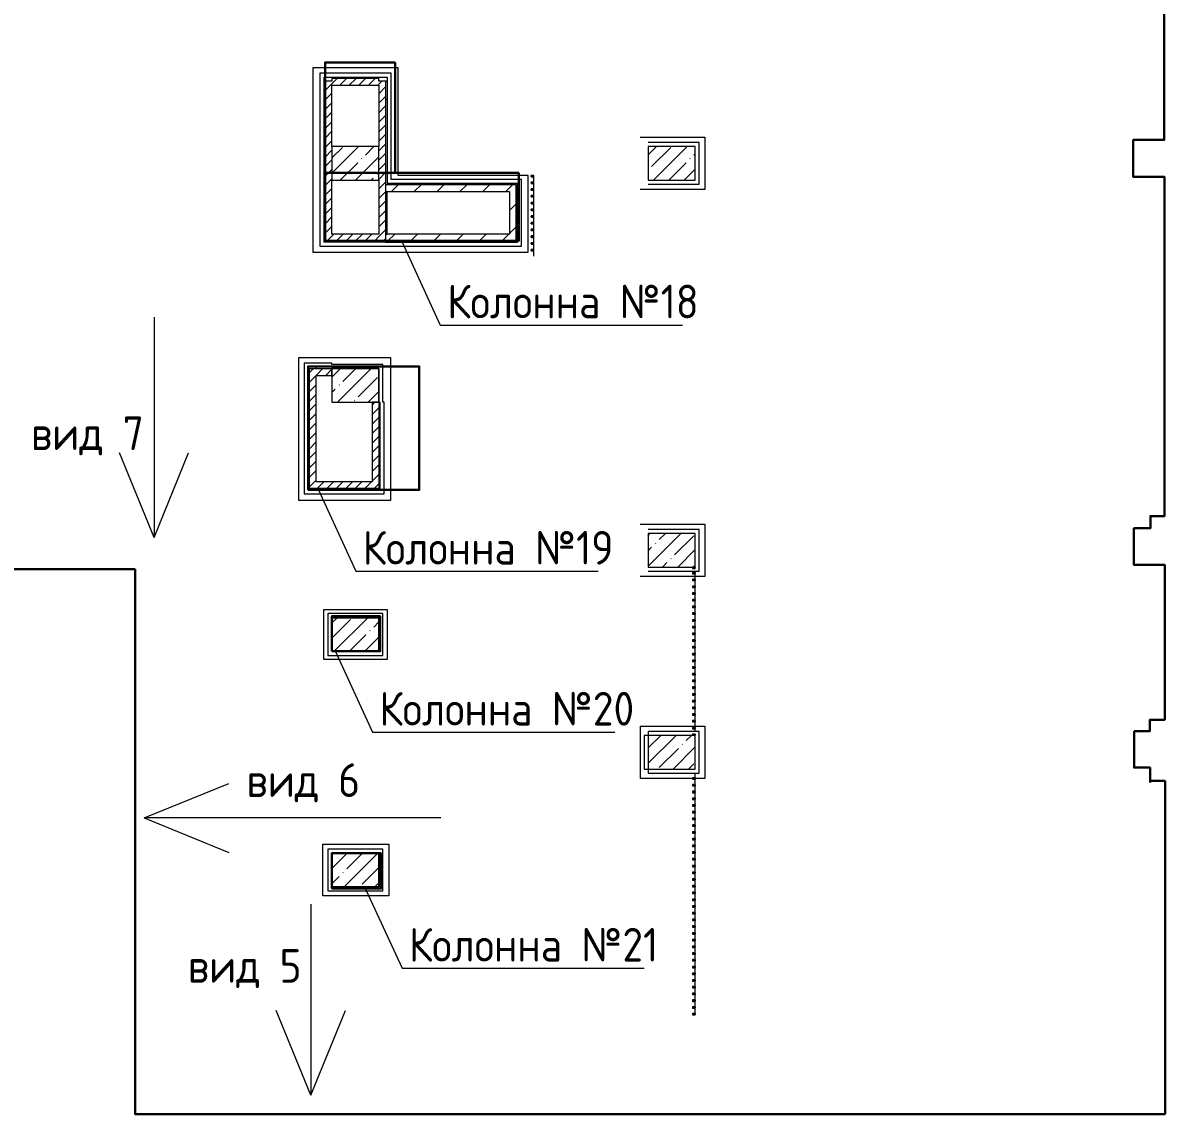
# Model space of a CAD drawing. Header units: millimetres. Extents: x 209 to 1046824, y -248937 to 510758.
# Drawn here: x 169849 to 186821, y 242486 to 258699 of the extents above; entities that cross this region are included whole.
import ezdxf

# ---------------------------------------------------------------- set-up
doc = ezdxf.new("R2010")
doc.units = ezdxf.units.MM
for name, color, linetype, lineweight, true_color in [('A-DETL-7', 7, 'Continuous', 20, 0x01a6fe), ('A-FLOR-1', 7, 'Continuous', 5, 0xc0c0c0), ('I-WALL-15', 7, 'Continuous', 5, 0x787878)]:
    doc.layers.add(name, color=color, linetype=linetype, lineweight=lineweight, true_color=true_color)
for name, color, linetype, lineweight in [('A-WALL', 7, 'Continuous', 5), ('A-WALL-FNSH-1', 7, 'Continuous', 5), ('I-WALL', 7, 'Continuous', 5), ('S-COLS', 7, 'Continuous', 9), ('S-COLS-1', 7, 'Continuous', 5), ('Ограждение', 7, 'Continuous', 9), ('Ограждение-1', 7, 'Continuous', 20), ('основной', 250, 'Continuous', 15), ('Основные линии', 7, 'Continuous', 30), ('осново', 7, 'Continuous', 30), ('Размеры', 7, 'Continuous', 15)]:
    doc.layers.add(name, color=color, linetype=linetype, lineweight=lineweight)
doc.styles.add('СПДС', font='isocpeur.ttf', dxfattribs={"width": 0.9})
pattern_1 = [(45, (85589.5, 186481.3), (-228.0985, 228.0985), []), (45, (85817.6, 186481.3), (-228.0985, 228.0985), [403.225, -80.645, 6.706, -73.939])]
pattern_2 = [(0, (85589.49, 186481.29), (406.4, 101.6), [6.706, -298.094, 6.706, -298.094, -1625.6]), (0, (85589.49, 186481.29), (406.4, 101.6), [-609.6, 6.706, -602.894, 6.706, -298.094, -711.2]), (0, (85589.49, 186481.29), (406.4, 101.6), [-1524, 6.706, -196.494, 6.706, -501.294]), (120, (85741.89, 186532.09), (-291.18818, 301.15272), [6.706, -298.094, 6.706, -298.094, -1625.6]), (120, (85741.89, 186532.09), (-291.18818, 301.15272), [-609.6, 6.706, -602.894, 6.706, -298.094, -711.2]), (120, (85741.89, 186532.09), (-291.18818, 301.15272), [-1524, 6.706, -196.494, 6.706, -501.294]), (240, (85792.69, 186735.29), (-115.21182, -402.75272), [6.706, -298.094, 6.706, -298.094, -1625.6]), (240, (85792.69, 186735.29), (-115.21182, -402.75272), [-609.6, 6.706, -602.894, 6.706, -298.094, -711.2]), (240, (85792.69, 186735.29), (-115.21182, -402.75272), [-1524, 6.706, -196.494, 6.706, -501.294])]
pattern_3 = [(45, (85589.49, 186481.29), (-70.71068, 70.71068), [])]
pattern_4 = [(45, (85589.5, 186481.3), (-169.70563, 169.70563), [])]

# ---------------------------------------------------------------- blocks, each defined once
blk = doc.blocks.new('BSC_Колонна _Прямоугольная - 500х700-V240-АИ_План этажа_Стены_3')
at = {"layer": 'S-COLS-1'}
h = blk.add_hatch(dxfattribs=at)
h.set_pattern_fill('FP_168', color=256, style=0, pattern_type=2)
h.set_pattern_definition([(315, (-64381.04, 93900), (228.0985, 228.0985), []), (315, (-64381.04, 93671.9), (228.0985, 228.0985), [403.225, -80.645, 6.706, -73.939])])
h.paths.add_polyline_path([(-250, 350), (-250, -350), (250, -350), (250, 350), (-17, 350)])
for p, q in [((250, 350), (-250, 350)), ((-250, 350), (-250, -350)), ((250, -350), (250, 350)), ((-250, -350), (250, -350))]:
    blk.add_line(p, q, dxfattribs=at)
blk = doc.blocks.new('BSC_Колонна _Прямоугольная - 500х700-V241-АИ_План этажа_Стены_3')
at = {"layer": 'S-COLS-1'}
h = blk.add_hatch(dxfattribs=at)
h.set_pattern_fill('FP_169', color=256, style=0, pattern_type=2)
h.set_pattern_definition([(315, (-70131.04, 93900), (228.0985, 228.0985), []), (315, (-70131.04, 93671.9), (228.0985, 228.0985), [403.225, -80.645, 6.706, -73.939])])
h.paths.add_polyline_path([(-250, 350), (-250, -350), (250, -350), (250, 350), (-103, 350)])
for p, q in [((250, 350), (-250, 350)), ((-250, 350), (-250, -350)), ((250, -350), (250, 350)), ((-250, -350), (250, -350))]:
    blk.add_line(p, q, dxfattribs=at)
blk = doc.blocks.new('BSC_Колонна _Прямоугольная - 500х700-V252-АИ_План этажа_Стены_3')
at = {"layer": 'S-COLS-1'}
h = blk.add_hatch(dxfattribs=at)
h.set_pattern_fill('FP_180', color=256, style=0, pattern_type=2)
h.set_pattern_definition([(315, (-61381.04, 93900), (228.0985, 228.0985), []), (315, (-61381.04, 93671.9), (228.0985, 228.0985), [403.225, -80.645, 6.706, -73.939])])
h.paths.add_polyline_path([(-250, 350), (-250, -350), (250, -350), (250, 350), (152, 350)])
for p, q in [((250, 350), (-250, 350)), ((-250, 350), (-250, -350)), ((250, -350), (250, 350)), ((-250, -350), (250, -350))]:
    blk.add_line(p, q, dxfattribs=at)
blk = doc.blocks.new('BSC_Колонна _Прямоугольная - 500х700-V302-АИ_План этажа_Стены_3')
at = {"layer": 'S-COLS-1'}
h = blk.add_hatch(dxfattribs=at)
h.set_pattern_fill('FP_208', color=256, style=0, pattern_type=2)
h.set_pattern_definition([(315, (-70130.7, 89200), (228.0985, 228.0985), []), (315, (-70130.7, 88971.9), (228.0985, 228.0985), [403.225, -80.645, 6.706, -73.939])])
h.paths.add_polyline_path([(-250, 350), (-250, -350), (250, -350), (250, 350), (-103, 350)])
for p, q in [((250, 350), (-250, 350)), ((-250, 350), (-250, -350)), ((250, -350), (250, 350)), ((-250, -350), (250, -350))]:
    blk.add_line(p, q, dxfattribs=at)
blk = doc.blocks.new('О_Балясина_Труба_ГОСТ 86452 - О_Балясина_Труба_ГОСТ 8645-68 2-26159581-АИ_План этажа_Стены_3')
at = {"layer": 'Ограждение-1'}
for p, q in [((10, 20), (-10, 20)), ((-10, 20), (-10, -20)), ((-7, -17), (-7, 17)), ((-7, 17), (7, 17)), ((7, 17), (7, -17)), ((10, -20), (10, 20)), ((-10, -20), (10, -20)), ((7, -17), (-7, -17))]:
    blk.add_line(p, q, dxfattribs=at)
blk = doc.blocks.new('О_Элемент ограждения_Обод_Труба_ГОСТ 86452 - О_Элемент ограждения_Обод_Труба_ГОСТ 8645-68 2-26191406-АИ_План этажа_Стены_3')
at = {"layer": 'Ограждение-1'}
for p, q in [((-2480, 20), (-2500, 20)), ((-2500, 20), (-2500, -20)), ((-2497, 17), (-2483, 17)), ((-2497, -17), (-2497, 17)), ((-2483, 17), (-2483, -17)), ((-2480, -20), (-2480, 20)), ((0, 20), (-20, 20)), ((-20, 20), (-20, -20)), ((-17, 17), (-3, 17)), ((-17, -17), (-17, 17)), ((-3, 17), (-3, -17)), ((-2500, -20), (-2480, -20)), ((-2483, -17), (-2497, -17)), ((-20, -20), (0, -20)), ((-3, -17), (-17, -17))]:
    blk.add_line(p, q, dxfattribs=at)

msp = doc.modelspace()

# ---------------------------------------------------------------- hatches: boundary and pattern name
at = {"layer": 'I-WALL'}
h = msp.add_hatch(dxfattribs=at)
h.set_pattern_fill('FP_5', color=256, style=0, pattern_type=2)
h.set_pattern_definition(pattern_3)
h.paths.add_polyline_path([(174339.5, 255562), (174439.5, 255562), (174439.5, 257832.3), (174339.5, 257832.3), (174339.5, 256509)])
h = msp.add_hatch(dxfattribs=at)
h.set_pattern_fill('FP_5', color=256, style=0, pattern_type=2)
h.set_pattern_definition(pattern_3)
h.paths.add_polyline_path([(175139.5, 257772.3), (175139.5, 257872.3), (174439.5, 257872.3), (174439.5, 257772.3)])
h = msp.add_hatch(dxfattribs=at)
h.set_pattern_fill('FP_5', color=256, style=0, pattern_type=2)
h.set_pattern_definition(pattern_3)
h.paths.add_polyline_path([(175239.5, 255462), (175239.5, 257832.3), (175139.5, 257832.3), (175139.5, 255462)])
h = msp.add_hatch(dxfattribs=at)
h.set_pattern_fill('FP_4', color=256, style=0, pattern_type=2)
h.set_pattern_definition(pattern_4)
h.paths.add_polyline_path([(177079.5, 256192.3), (177079.5, 256292.3), (175239.5, 256292.3), (175239.5, 256192.3), (175483.8, 256192.3)])
h = msp.add_hatch(dxfattribs=at)
h.set_pattern_fill('FP_4', color=256, style=0, pattern_type=2)
h.set_pattern_definition(pattern_4)
h.paths.add_polyline_path([(177179.5, 255562), (177179.5, 256292.3), (177079.5, 256292.3), (177079.5, 255562), (177153.5, 255562)])
h = msp.add_hatch(dxfattribs=at)
h.set_pattern_fill('FP_5', color=256, style=0, pattern_type=2)
h.set_pattern_definition(pattern_3)
h.paths.add_polyline_path([(175139.5, 255462), (175139.5, 255562), (174339.5, 255562), (174339.5, 255462), (174649, 255462)])
h = msp.add_hatch(dxfattribs=at)
h.set_pattern_fill('FP_4', color=256, style=0, pattern_type=2)
h.set_pattern_definition(pattern_4)
h.paths.add_polyline_path([(177179.5, 255462), (177179.5, 255562), (175239.5, 255562), (175239.5, 255462), (177153.5, 255462)])
h = msp.add_hatch(dxfattribs=at)
h.set_pattern_fill('FP_5', color=256, style=0, pattern_type=2)
h.set_pattern_definition(pattern_3)
h.paths.add_polyline_path([(174439.5, 253462), (174439.5, 253562), (174108, 253562), (174108, 253462), (174208, 253462)])
h = msp.add_hatch(dxfattribs=at)
h.set_pattern_fill('FP_5', color=256, style=0, pattern_type=2)
h.set_pattern_definition(pattern_3)
h.paths.add_polyline_path([(174208, 251879.5), (174208, 253462), (174108, 253462), (174108, 251879.5)])
h = msp.add_hatch(dxfattribs=at)
h.set_pattern_fill('FP_5', color=256, style=0, pattern_type=2)
h.set_pattern_definition(pattern_3)
h.paths.add_polyline_path([(175139.5, 251779.5), (175139.5, 253062), (175039.5, 253062), (175039.5, 251779.5)])
h = msp.add_hatch(dxfattribs=at)
h.set_pattern_fill('FP_5', color=256, style=0, pattern_type=2)
h.set_pattern_definition(pattern_3)
h.paths.add_polyline_path([(174108, 251779.5), (175039.5, 251779.5), (175039.5, 251879.5), (174108, 251879.5)])
at = {"layer": 'I-WALL-15'}
h = msp.add_hatch(dxfattribs=at)
h.set_pattern_fill('FP_3', color=256, style=0, pattern_type=2)
h.set_pattern_definition(pattern_2)
h.paths.add_polyline_path([(174339.5, 255462), (174339.5, 257832.3), (174319.5, 257832.3), (174319.5, 255462)])
h = msp.add_hatch(dxfattribs=at)
h.set_pattern_fill('FP_3', color=256, style=0, pattern_type=2)
h.set_pattern_definition(pattern_2)
h.paths.add_polyline_path([(175139.5, 257872.3), (175139.5, 257892.3), (174439.5, 257892.3), (174439.5, 257872.3)])
h = msp.add_hatch(dxfattribs=at)
h.set_pattern_fill('FP_3', color=256, style=0, pattern_type=2)
h.set_pattern_definition(pattern_2)
h.paths.add_polyline_path([(175239.5, 255442), (175259.5, 255442), (175259.5, 255462), (175239.5, 255462)])
h.paths.add_polyline_path([(175259.5, 255562), (175259.5, 256192.3), (175239.5, 256192.3), (175239.5, 255562)])
h.paths.add_polyline_path([(175259.5, 256292.3), (175259.5, 257832.3), (175239.5, 257832.3), (175239.5, 256292.3)])
h = msp.add_hatch(dxfattribs=at)
h.set_pattern_fill('FP_3', color=256, style=0, pattern_type=2)
h.set_pattern_definition(pattern_2)
h.paths.add_polyline_path([(177179.5, 256292.3), (177179.5, 256312.3), (175259.5, 256312.3), (175259.5, 256292.3), (177153.5, 256292.3)])
h = msp.add_hatch(dxfattribs=at)
h.set_pattern_fill('FP_3', color=256, style=0, pattern_type=2)
h.set_pattern_definition(pattern_2)
h.paths.add_polyline_path([(177179.5, 255462), (177199.5, 255462), (177199.5, 256312.3), (177179.5, 256312.3), (177179.5, 255562)])
h = msp.add_hatch(dxfattribs=at)
h.set_pattern_fill('FP_3', color=256, style=0, pattern_type=2)
h.set_pattern_definition(pattern_2)
h.paths.add_polyline_path([(175139.5, 255442), (175239.5, 255442), (175239.5, 255462), (174319.5, 255462), (174319.5, 255442), (174649, 255442)])
h = msp.add_hatch(dxfattribs=at)
h.set_pattern_fill('FP_3', color=256, style=0, pattern_type=2)
h.set_pattern_definition(pattern_2)
h.paths.add_polyline_path([(177199.5, 255442), (177199.5, 255462), (175259.5, 255462), (175259.5, 255442), (177153.5, 255442)])
h = msp.add_hatch(dxfattribs=at)
h.set_pattern_fill('FP_3', color=256, style=0, pattern_type=2)
h.set_pattern_definition(pattern_2)
h.paths.add_polyline_path([(174439.5, 253562), (174439.5, 253582), (174088, 253582), (174088, 253562), (174108, 253562)])
h = msp.add_hatch(dxfattribs=at)
h.set_pattern_fill('FP_3', color=256, style=0, pattern_type=2)
h.set_pattern_definition(pattern_2)
h.paths.add_polyline_path([(174088, 251779.5), (174108, 251779.5), (174108, 253562), (174088, 253562), (174088, 251879.5)])
h = msp.add_hatch(dxfattribs=at)
h.set_pattern_fill('FP_3', color=256, style=0, pattern_type=2)
h.set_pattern_definition(pattern_2)
h.paths.add_polyline_path([(175159.5, 251759.5), (175159.5, 253062), (175139.5, 253062), (175139.5, 251759.5)])
h = msp.add_hatch(dxfattribs=at)
h.set_pattern_fill('FP_3', color=256, style=0, pattern_type=2)
h.set_pattern_definition(pattern_2)
h.paths.add_polyline_path([(175139.5, 251759.5), (175139.5, 251779.5), (174088, 251779.5), (174088, 251759.5), (175039.5, 251759.5)])
at = {"layer": 'S-COLS-1'}
h = msp.add_hatch(dxfattribs=at)
h.set_pattern_fill('FP_1', color=256, style=0, pattern_type=2)
h.set_pattern_definition(pattern_1)
h.paths.add_polyline_path([(174439.5, 253062), (175139.5, 253062), (175139.5, 253562), (174439.5, 253562)])
h = msp.add_hatch(dxfattribs=at)
h.set_pattern_fill('FP_1', color=256, style=0, pattern_type=2)
h.set_pattern_definition(pattern_1)
h.paths.add_polyline_path([(174439.5, 249362), (175139.5, 249362), (175139.5, 249862), (174439.5, 249862)])
h = msp.add_hatch(dxfattribs=at)
h.set_pattern_fill('FP_1', color=256, style=0, pattern_type=2)
h.set_pattern_definition(pattern_1)
h.paths.add_polyline_path([(174439.5, 245862), (175139.5, 245862), (175139.5, 246362), (174439.5, 246362)])

# ---------------------------------------------------------------- linework, layer by layer
at = {"lineweight": 30}
for points in [[(186359.5, 248175.9), (186594.5, 248175.9), (186594.5, 248345.9), (186814.5, 248345.9), (186814.5, 250645.9), (186358.5, 250645.9), (186358.5, 251190.9), (186603.5, 251190.9), (186603.5, 251370.9), (186813.5, 251370.9), (186813.5, 256410.9), (186348.5, 256410.9), (186348.5, 256960.9), (186808.5, 256960.9), (186808.5, 259700.9)], [(175382.7, 258112), (174339.5, 258112), (174339.5, 255462), (177219.5, 255462), (177219.5, 256470)], [(175382.7, 256470), (175382.7, 258112)], [(175382.7, 256470), (177219.5, 256470)], [(160561.7, 251245.9), (160746.7, 251250.3), (160746.7, 250580.3), (171516.7, 250580.3)], [(171516.7, 250580.3), (171516.7, 242485.9), (186821.5, 242485.9)], [(186596.5, 247435.9), (186596.5, 247635.9), (186359.5, 247635.9), (186359.5, 248175.9)], [(186821.5, 247435.9), (186596.5, 247435.9)], [(186821.5, 247435.9), (186596.5, 247435.9), (186596.5, 247413.9)], [(186821.5, 247435.9), (186821.5, 242485.9)]]:
    msp.add_lwpolyline(points, dxfattribs=at)
for points in [[(174339.5, 256470), (175382.7, 256470), (175382.7, 256470), (174339.5, 256470)], [(174088, 251759.5), (175738, 251759.5), (175738, 253594.5), (174088, 253594.5)], [(174439.5, 249362), (175159.5, 249362), (175159.5, 249882), (174439.5, 249882)], [(174439.5, 245837), (175169.5, 245837), (175169.5, 246362), (174439.5, 246362)]]:
    msp.add_lwpolyline(points, close=True, dxfattribs=at)
at = {"layer": 'A-DETL-7'}
for p, q in [((174155.7, 258032.3), (174155.7, 255292.3)), ((175425.7, 258032.3), (174155.7, 258032.3)), ((175425.7, 256432.3), (175425.7, 258032.3)), ((179019.1, 257002.3), (179979.5, 257002.3)), ((179979.5, 257002.3), (179979.5, 256222.3)), ((177355.7, 256432.3), (175425.7, 256432.3)), ((177355.7, 255292.3), (177355.7, 256432.3)), ((179979.5, 256222.3), (179019.1, 256222.3)), ((174155.7, 255292.3), (177355.7, 255292.3)), ((173949, 253724.9), (175309, 253724.9)), ((173949, 251604.9), (173949, 253724.9)), ((175309, 253724.9), (175309, 251604.9)), ((175309, 251604.9), (173949, 251604.9)), ((179019.1, 251252.3), (179979.5, 251252.3)), ((179979.5, 251252.3), (179979.5, 250472.3)), ((179979.5, 250472.3), (179019.1, 250472.3)), ((174320.9, 249980.9), (175260.9, 249980.9)), ((174320.9, 249240.9), (174320.9, 249980.9)), ((175260.9, 249980.9), (175260.9, 249240.9)), ((175260.9, 249240.9), (174320.9, 249240.9)), ((179019.1, 248252.3), (179979.5, 248252.3)), ((179019.1, 248252.3), (179019.1, 247472.3)), ((179979.5, 248252.3), (179979.5, 247472.3)), ((179979.5, 247472.3), (179019.1, 247472.3)), ((174306.1, 246495.6), (175286.1, 246495.6)), ((174306.1, 245730.6), (174306.1, 246495.6)), ((175286.1, 246495.6), (175286.1, 245730.6)), ((175286.1, 245730.6), (174306.1, 245730.6))]:
    msp.add_line(p, q, dxfattribs=at)
at = {"layer": 'A-FLOR-1'}
for p, q in [((177439.5, 256332.3), (177439.5, 256412.3)), ((177439.5, 256232.3), (177439.5, 256312.3)), ((177439.5, 256132.3), (177439.5, 256212.3)), ((177439.5, 256032.3), (177439.5, 256112.3)), ((177439.5, 255932.3), (177439.5, 256012.3)), ((177439.5, 255832.3), (177439.5, 255912.3)), ((177439.5, 255732.3), (177439.5, 255812.3)), ((177439.5, 255632.3), (177439.5, 255712.3)), ((177439.5, 255532.3), (177439.5, 255612.3)), ((177439.5, 255432.3), (177439.5, 255512.3)), ((177439.5, 255332.3), (177439.5, 255412.3)), ((177439.5, 255232.3), (177439.5, 255312.3)), ((179839.5, 250532), (179839.5, 250552.3)), ((179839.5, 250432), (179839.5, 250512)), ((179839.5, 250332), (179839.5, 250412)), ((179839.5, 250232), (179839.5, 250312)), ((179839.5, 250132), (179839.5, 250212)), ((179839.5, 250032), (179839.5, 250112)), ((179839.5, 249932), (179839.5, 250012)), ((179839.5, 249832), (179839.5, 249912)), ((179839.5, 249732), (179839.5, 249812)), ((179839.5, 249632), (179839.5, 249712)), ((179839.5, 249532), (179839.5, 249612)), ((179839.5, 249432), (179839.5, 249512)), ((179839.5, 249332), (179839.5, 249412)), ((179839.5, 249232), (179839.5, 249312)), ((179839.5, 249132), (179839.5, 249212)), ((179839.5, 249032), (179839.5, 249112)), ((179839.5, 248932), (179839.5, 249012)), ((179839.5, 248832), (179839.5, 248912)), ((179839.5, 248732), (179839.5, 248812)), ((179839.5, 248632), (179839.5, 248712)), ((179839.5, 248532), (179839.5, 248612)), ((179839.5, 248432), (179839.5, 248512)), ((179839.5, 248332), (179839.5, 248412)), ((179839.5, 248232), (179839.5, 248312)), ((179839.5, 248172.3), (179839.5, 248212)), ((179839.5, 247482), (179839.5, 247552.3)), ((179839.5, 247382), (179839.5, 247462)), ((179839.5, 247282), (179839.5, 247362)), ((179839.5, 247182), (179839.5, 247262)), ((179839.5, 247082), (179839.5, 247162)), ((179839.5, 246982), (179839.5, 247062)), ((179839.5, 246882), (179839.5, 246962)), ((179839.5, 246782), (179839.5, 246862)), ((179839.5, 246682), (179839.5, 246762)), ((179839.5, 246582), (179839.5, 246662)), ((179839.5, 246482), (179839.5, 246562)), ((179839.5, 246382), (179839.5, 246462)), ((179839.5, 246282), (179839.5, 246362)), ((179839.5, 246182), (179839.5, 246262)), ((179839.5, 246082), (179839.5, 246162)), ((179839.5, 245982), (179839.5, 246062)), ((179839.5, 245882), (179839.5, 245962)), ((179839.5, 245782), (179839.5, 245862)), ((179839.5, 245682), (179839.5, 245762)), ((179839.5, 245582), (179839.5, 245662)), ((179839.5, 245482), (179839.5, 245562)), ((179839.5, 245382), (179839.5, 245462)), ((179839.5, 245282), (179839.5, 245362)), ((179839.5, 245182.6), (179839.5, 245262)), ((179839.5, 245082), (179839.5, 245162)), ((179839.5, 244982), (179839.5, 245062)), ((179839.5, 244882), (179839.5, 244962)), ((179839.5, 244782), (179839.5, 244862)), ((179839.5, 244682), (179839.5, 244762)), ((179839.5, 244582), (179839.5, 244662)), ((179839.5, 244482), (179839.5, 244562)), ((179839.5, 244382), (179839.5, 244462)), ((179839.5, 244282), (179839.5, 244362)), ((179839.5, 244182), (179839.5, 244262)), ((179839.5, 244082), (179839.5, 244162)), ((179839.5, 243982), (179839.5, 244062))]:
    msp.add_line(p, q, dxfattribs=at)
at = {"layer": 'A-WALL'}
for p, q in [((174259.5, 257952.3), (174259.5, 255382)), ((175319.5, 257952.3), (174259.5, 257952.3)), ((174319.5, 257892.3), (174319.5, 255462)), ((174319.5, 257892.3), (175259.5, 257892.3)), ((174339.5, 255462), (174339.5, 257832.3)), ((175139.5, 257872.3), (174439.5, 257872.3)), ((175239.5, 257832.3), (175239.5, 255462)), ((175259.5, 257892.3), (175259.5, 256312.3)), ((175319.5, 256372.3), (175319.5, 257952.3)), ((179899.5, 256922.3), (179139.5, 256922.3)), ((179899.5, 256302.3), (179899.5, 256922.3)), ((177179.5, 256292.3), (175239.5, 256292.3)), ((177259.5, 256372.3), (175319.5, 256372.3)), ((177179.5, 255462), (177179.5, 256292.3)), ((177259.5, 255382), (177259.5, 256372.3)), ((179139.5, 256302.3), (179899.5, 256302.3)), ((175239.5, 256192.3), (175259.5, 256192.3)), ((175239.5, 255442), (174319.5, 255442)), ((174339.5, 255462), (177179.5, 255462)), ((175239.5, 255562), (175259.5, 255562)), ((174259.5, 255382), (177259.5, 255382)), ((174028, 253642), (174028, 251699.5)), ((174439.5, 253642), (174028, 253642)), ((174088, 253582), (174088, 251779.5)), ((174439.5, 253622), (174439.5, 253642)), ((175199.5, 253622), (174439.5, 253622)), ((174439.5, 253582), (174439.5, 253562)), ((175199.5, 253062), (175199.5, 253622)), ((174108, 251779.5), (174108, 253562)), ((174108, 253562), (175139.5, 253562)), ((175139.5, 253562), (175139.5, 251779.5)), ((175139.5, 253062), (175159.5, 253062)), ((175159.5, 251759.5), (175159.5, 253062)), ((175219.5, 253062), (175199.5, 253062)), ((175219.5, 251699.5), (175219.5, 253062)), ((175139.5, 251779.5), (174108, 251779.5)), ((174028, 251699.5), (175219.5, 251699.5)), ((179899.5, 251172.3), (179139.5, 251172.3)), ((179899.5, 250552.3), (179899.5, 251172.3)), ((179139.5, 250552.3), (179899.5, 250552.3)), ((175199.5, 249922), (174379.5, 249922)), ((174379.5, 249922), (174379.5, 249302)), ((174439.5, 249862), (175139.5, 249862)), ((174439.5, 249362), (174439.5, 249862)), ((175139.5, 249862), (175139.5, 249362)), ((175199.5, 249302), (175199.5, 249922)), ((175139.5, 249362), (174439.5, 249362)), ((174379.5, 249302), (175199.5, 249302)), ((179899.5, 248172.3), (179139.5, 248172.3)), ((179139.5, 248172.3), (179139.5, 248112.3)), ((179899.5, 247552.3), (179899.5, 248172.3)), ((179079.5, 248112.3), (179079.5, 247612.3)), ((179139.5, 248112.3), (179079.5, 248112.3)), ((179079.5, 247612.3), (179139.5, 247612.3)), ((179139.5, 247612.3), (179139.5, 247552.3)), ((179139.5, 247552.3), (179899.5, 247552.3)), ((174379.5, 246422), (174379.5, 245802)), ((175199.5, 246422), (174379.5, 246422)), ((174439.5, 245862), (174439.5, 246362)), ((174439.5, 246362), (175139.5, 246362)), ((175139.5, 246362), (175139.5, 245862)), ((175199.5, 245802), (175199.5, 246422)), ((174379.5, 245802), (175199.5, 245802)), ((175139.5, 245862), (174439.5, 245862))]:
    msp.add_line(p, q, dxfattribs=at)
at = {"layer": 'A-WALL-FNSH-1'}
for p, q in [((174439.5, 257832.3), (174319.5, 257832.3)), ((174439.5, 257892.3), (174439.5, 257832.3)), ((175139.5, 257832.3), (175139.5, 257892.3)), ((175259.5, 257832.3), (175139.5, 257832.3)), ((174439.5, 256862), (174439.5, 257772.3)), ((174439.5, 257772.3), (175139.5, 257772.3)), ((175139.5, 257772.3), (175139.5, 256862)), ((174439.5, 255562), (174439.5, 256362)), ((175139.5, 256362), (175139.5, 255562)), ((177199.5, 256312.3), (175259.5, 256312.3)), ((177199.5, 255442), (177199.5, 256312.3)), ((175259.5, 255562), (175259.5, 256192.3)), ((175259.5, 256192.3), (177079.5, 256192.3)), ((177079.5, 256192.3), (177079.5, 255562)), ((174319.5, 255462), (174319.5, 255442)), ((175139.5, 255562), (174439.5, 255562)), ((175239.5, 255442), (177199.5, 255442)), ((177079.5, 255562), (175259.5, 255562)), ((174439.5, 253582), (174088, 253582)), ((174208, 253462), (174439.5, 253462)), ((174208, 251879.5), (174208, 253462)), ((174439.5, 253462), (174439.5, 253562)), ((175139.5, 253062), (175039.5, 253062)), ((175039.5, 253062), (175039.5, 251879.5)), ((175039.5, 251879.5), (174208, 251879.5)), ((174088, 251779.5), (174088, 251759.5)), ((174088, 251759.5), (175159.5, 251759.5))]:
    msp.add_line(p, q, dxfattribs=at)
at = {"layer": 'S-COLS-1'}
for p, q in [((175139.5, 253562), (174439.5, 253562)), ((174439.5, 253562), (174439.5, 253062)), ((175139.5, 253062), (175139.5, 253562)), ((174439.5, 253062), (175139.5, 253062)), ((175139.5, 249862), (174439.5, 249862)), ((174439.5, 249862), (174439.5, 249362)), ((175139.5, 249362), (175139.5, 249862)), ((174439.5, 249362), (175139.5, 249362)), ((175139.5, 246362), (174439.5, 246362)), ((174439.5, 246362), (174439.5, 245862)), ((175139.5, 245862), (175139.5, 246362)), ((174439.5, 245862), (175139.5, 245862))]:
    msp.add_line(p, q, dxfattribs=at)
at = {"layer": 'основной', "lineweight": 15}
for points in [[(175491.2, 255430), (176051.8, 254209), (179651.8, 254209)], [(174234.4, 251771.6), (174795, 250550.6), (178395, 250550.6)], [(174483, 249379.9), (175043.6, 248158.9), (178643.6, 248158.9)], [(174922, 245873.7), (175482.6, 244652.7), (179082.6, 244652.7)]]:
    msp.add_lwpolyline(points, dxfattribs=at)
at = {"layer": 'Размеры'}
for points in [[(171797.5, 254326.5), (171797.5, 251053.1)], [(171797.5, 251053.1), (171283.9, 252311.7)], [(171797.5, 251053.1), (172311.1, 252311.7)], [(171649.4, 246887), (172908, 247400.6)], [(176059.5, 246887), (171649.4, 246887)], [(171649.4, 246887), (172908, 246373.4)], [(174128, 245606.2), (174128, 242767.7)], [(174128, 242767.7), (173614.4, 244026.3)], [(174128, 242767.7), (174641.6, 244026.3)]]:
    msp.add_lwpolyline(points, dxfattribs=at)

# ---------------------------------------------------------------- block references
at = {"layer": 'S-COLS', "rotation": 89.9999999999999}
for name, p in [('BSC_Колонна _Прямоугольная - 500х700-V302-АИ_План этажа_Стены_3', (174789.5, 256612)), ('BSC_Колонна _Прямоугольная - 500х700-V241-АИ_План этажа_Стены_3', (179489.5, 256612.3)), ('BSC_Колонна _Прямоугольная - 500х700-V240-АИ_План этажа_Стены_3', (179489.5, 250862.3)), ('BSC_Колонна _Прямоугольная - 500х700-V252-АИ_План этажа_Стены_3', (179489.5, 247862.3))]:
    msp.add_blockref(name, p, dxfattribs=at)
at = {"layer": 'Ограждение'}
for name, p, rotation in [('О_Балясина_Труба_ГОСТ 86452 - О_Балясина_Труба_ГОСТ 8645-68 2-26159581-АИ_План этажа_Стены_3', (177419.5, 256422.3), 90.00000000000024), ('О_Балясина_Труба_ГОСТ 86452 - О_Балясина_Труба_ГОСТ 8645-68 2-26159581-АИ_План этажа_Стены_3', (177419.5, 256322.3), 90.00000000000024), ('О_Балясина_Труба_ГОСТ 86452 - О_Балясина_Труба_ГОСТ 8645-68 2-26159581-АИ_План этажа_Стены_3', (177419.5, 256222.3), 90.00000000000024), ('О_Балясина_Труба_ГОСТ 86452 - О_Балясина_Труба_ГОСТ 8645-68 2-26159581-АИ_План этажа_Стены_3', (177419.5, 256122.3), 90.00000000000024), ('О_Балясина_Труба_ГОСТ 86452 - О_Балясина_Труба_ГОСТ 8645-68 2-26159581-АИ_План этажа_Стены_3', (177419.5, 256022.3), 90.00000000000024), ('О_Балясина_Труба_ГОСТ 86452 - О_Балясина_Труба_ГОСТ 8645-68 2-26159581-АИ_План этажа_Стены_3', (177419.5, 255922.3), 90.00000000000024), ('О_Балясина_Труба_ГОСТ 86452 - О_Балясина_Труба_ГОСТ 8645-68 2-26159581-АИ_План этажа_Стены_3', (177419.5, 255822.3), 90.00000000000024), ('О_Балясина_Труба_ГОСТ 86452 - О_Балясина_Труба_ГОСТ 8645-68 2-26159581-АИ_План этажа_Стены_3', (177419.5, 255722.3), 90.00000000000024), ('О_Балясина_Труба_ГОСТ 86452 - О_Балясина_Труба_ГОСТ 8645-68 2-26159581-АИ_План этажа_Стены_3', (177419.5, 255622.3), 90.00000000000024), ('О_Балясина_Труба_ГОСТ 86452 - О_Балясина_Труба_ГОСТ 8645-68 2-26159581-АИ_План этажа_Стены_3', (177419.5, 255522.3), 90.00000000000024), ('О_Балясина_Труба_ГОСТ 86452 - О_Балясина_Труба_ГОСТ 8645-68 2-26159581-АИ_План этажа_Стены_3', (177419.5, 255422.3), 90.00000000000024), ('О_Балясина_Труба_ГОСТ 86452 - О_Балясина_Труба_ГОСТ 8645-68 2-26159581-АИ_План этажа_Стены_3', (177419.5, 255322.3), 90.00000000000024), ('О_Элемент ограждения_Обод_Труба_ГОСТ 86452 - О_Элемент ограждения_Обод_Труба_ГОСТ 8645-68 2-26191406-АИ_План этажа_Стены_3', (179819.5, 248112), 270.0000000000001), ('О_Балясина_Труба_ГОСТ 86452 - О_Балясина_Труба_ГОСТ 8645-68 2-26159581-АИ_План этажа_Стены_3', (179819.5, 250522), 90.00000000000024), ('О_Балясина_Труба_ГОСТ 86452 - О_Балясина_Труба_ГОСТ 8645-68 2-26159581-АИ_План этажа_Стены_3', (179819.5, 250422), 90.00000000000024), ('О_Балясина_Труба_ГОСТ 86452 - О_Балясина_Труба_ГОСТ 8645-68 2-26159581-АИ_План этажа_Стены_3', (179819.5, 250322), 90.00000000000024), ('О_Балясина_Труба_ГОСТ 86452 - О_Балясина_Труба_ГОСТ 8645-68 2-26159581-АИ_План этажа_Стены_3', (179819.5, 250222), 90.00000000000024), ('О_Балясина_Труба_ГОСТ 86452 - О_Балясина_Труба_ГОСТ 8645-68 2-26159581-АИ_План этажа_Стены_3', (179819.5, 250122), 90.00000000000024), ('О_Балясина_Труба_ГОСТ 86452 - О_Балясина_Труба_ГОСТ 8645-68 2-26159581-АИ_План этажа_Стены_3', (179819.5, 250022), 90.00000000000024), ('О_Балясина_Труба_ГОСТ 86452 - О_Балясина_Труба_ГОСТ 8645-68 2-26159581-АИ_План этажа_Стены_3', (179819.5, 249922), 90.00000000000024), ('О_Балясина_Труба_ГОСТ 86452 - О_Балясина_Труба_ГОСТ 8645-68 2-26159581-АИ_План этажа_Стены_3', (179819.5, 249822), 90.00000000000024), ('О_Балясина_Труба_ГОСТ 86452 - О_Балясина_Труба_ГОСТ 8645-68 2-26159581-АИ_План этажа_Стены_3', (179819.5, 249722), 90.00000000000024), ('О_Балясина_Труба_ГОСТ 86452 - О_Балясина_Труба_ГОСТ 8645-68 2-26159581-АИ_План этажа_Стены_3', (179819.5, 249622), 90.00000000000024), ('О_Балясина_Труба_ГОСТ 86452 - О_Балясина_Труба_ГОСТ 8645-68 2-26159581-АИ_План этажа_Стены_3', (179819.5, 249522), 90.00000000000024), ('О_Балясина_Труба_ГОСТ 86452 - О_Балясина_Труба_ГОСТ 8645-68 2-26159581-АИ_План этажа_Стены_3', (179819.5, 249422), 90.00000000000024), ('О_Балясина_Труба_ГОСТ 86452 - О_Балясина_Труба_ГОСТ 8645-68 2-26159581-АИ_План этажа_Стены_3', (179819.5, 249322), 90.00000000000024), ('О_Балясина_Труба_ГОСТ 86452 - О_Балясина_Труба_ГОСТ 8645-68 2-26159581-АИ_План этажа_Стены_3', (179819.5, 249222), 90.00000000000024), ('О_Балясина_Труба_ГОСТ 86452 - О_Балясина_Труба_ГОСТ 8645-68 2-26159581-АИ_План этажа_Стены_3', (179819.5, 249122), 90.00000000000024), ('О_Балясина_Труба_ГОСТ 86452 - О_Балясина_Труба_ГОСТ 8645-68 2-26159581-АИ_План этажа_Стены_3', (179819.5, 249022), 90.00000000000024), ('О_Балясина_Труба_ГОСТ 86452 - О_Балясина_Труба_ГОСТ 8645-68 2-26159581-АИ_План этажа_Стены_3', (179819.5, 248922), 90.00000000000024), ('О_Балясина_Труба_ГОСТ 86452 - О_Балясина_Труба_ГОСТ 8645-68 2-26159581-АИ_План этажа_Стены_3', (179819.5, 248822), 90.00000000000024), ('О_Балясина_Труба_ГОСТ 86452 - О_Балясина_Труба_ГОСТ 8645-68 2-26159581-АИ_План этажа_Стены_3', (179819.5, 248722), 90.00000000000024), ('О_Балясина_Труба_ГОСТ 86452 - О_Балясина_Труба_ГОСТ 8645-68 2-26159581-АИ_План этажа_Стены_3', (179819.5, 248622), 90.00000000000024), ('О_Балясина_Труба_ГОСТ 86452 - О_Балясина_Труба_ГОСТ 8645-68 2-26159581-АИ_План этажа_Стены_3', (179819.5, 248522), 90.00000000000024), ('О_Балясина_Труба_ГОСТ 86452 - О_Балясина_Труба_ГОСТ 8645-68 2-26159581-АИ_План этажа_Стены_3', (179819.5, 248422), 90.00000000000024), ('О_Балясина_Труба_ГОСТ 86452 - О_Балясина_Труба_ГОСТ 8645-68 2-26159581-АИ_План этажа_Стены_3', (179819.5, 248322), 90.00000000000024), ('О_Балясина_Труба_ГОСТ 86452 - О_Балясина_Труба_ГОСТ 8645-68 2-26159581-АИ_План этажа_Стены_3', (179819.5, 248222), 90.00000000000024), ('О_Балясина_Труба_ГОСТ 86452 - О_Балясина_Труба_ГОСТ 8645-68 2-26159581-АИ_План этажа_Стены_3', (179819.5, 247472), 90.00000000000024), ('О_Балясина_Труба_ГОСТ 86452 - О_Балясина_Труба_ГОСТ 8645-68 2-26159581-АИ_План этажа_Стены_3', (179819.5, 247372), 90.00000000000024), ('О_Балясина_Труба_ГОСТ 86452 - О_Балясина_Труба_ГОСТ 8645-68 2-26159581-АИ_План этажа_Стены_3', (179819.5, 247272), 90.00000000000024), ('О_Балясина_Труба_ГОСТ 86452 - О_Балясина_Труба_ГОСТ 8645-68 2-26159581-АИ_План этажа_Стены_3', (179819.5, 247172), 90.00000000000024), ('О_Балясина_Труба_ГОСТ 86452 - О_Балясина_Труба_ГОСТ 8645-68 2-26159581-АИ_План этажа_Стены_3', (179819.5, 247072), 90.00000000000024), ('О_Балясина_Труба_ГОСТ 86452 - О_Балясина_Труба_ГОСТ 8645-68 2-26159581-АИ_План этажа_Стены_3', (179819.5, 246972), 90.00000000000024), ('О_Балясина_Труба_ГОСТ 86452 - О_Балясина_Труба_ГОСТ 8645-68 2-26159581-АИ_План этажа_Стены_3', (179819.5, 246872), 90.00000000000024), ('О_Балясина_Труба_ГОСТ 86452 - О_Балясина_Труба_ГОСТ 8645-68 2-26159581-АИ_План этажа_Стены_3', (179819.5, 246772), 90.00000000000024), ('О_Балясина_Труба_ГОСТ 86452 - О_Балясина_Труба_ГОСТ 8645-68 2-26159581-АИ_План этажа_Стены_3', (179819.5, 246672), 90.00000000000024), ('О_Балясина_Труба_ГОСТ 86452 - О_Балясина_Труба_ГОСТ 8645-68 2-26159581-АИ_План этажа_Стены_3', (179819.5, 246572), 90.00000000000024), ('О_Балясина_Труба_ГОСТ 86452 - О_Балясина_Труба_ГОСТ 8645-68 2-26159581-АИ_План этажа_Стены_3', (179819.5, 246472), 90.00000000000024), ('О_Балясина_Труба_ГОСТ 86452 - О_Балясина_Труба_ГОСТ 8645-68 2-26159581-АИ_План этажа_Стены_3', (179819.5, 246372), 90.00000000000024), ('О_Балясина_Труба_ГОСТ 86452 - О_Балясина_Труба_ГОСТ 8645-68 2-26159581-АИ_План этажа_Стены_3', (179819.5, 246272), 90.00000000000024), ('О_Балясина_Труба_ГОСТ 86452 - О_Балясина_Труба_ГОСТ 8645-68 2-26159581-АИ_План этажа_Стены_3', (179819.5, 246172), 90.00000000000024), ('О_Балясина_Труба_ГОСТ 86452 - О_Балясина_Труба_ГОСТ 8645-68 2-26159581-АИ_План этажа_Стены_3', (179819.5, 246072), 90.00000000000024), ('О_Балясина_Труба_ГОСТ 86452 - О_Балясина_Труба_ГОСТ 8645-68 2-26159581-АИ_План этажа_Стены_3', (179819.5, 245972), 90.00000000000024), ('О_Балясина_Труба_ГОСТ 86452 - О_Балясина_Труба_ГОСТ 8645-68 2-26159581-АИ_План этажа_Стены_3', (179819.5, 245872), 90.00000000000024), ('О_Балясина_Труба_ГОСТ 86452 - О_Балясина_Труба_ГОСТ 8645-68 2-26159581-АИ_План этажа_Стены_3', (179819.5, 245772), 90.00000000000024), ('О_Балясина_Труба_ГОСТ 86452 - О_Балясина_Труба_ГОСТ 8645-68 2-26159581-АИ_План этажа_Стены_3', (179819.5, 245672), 90.00000000000024), ('О_Балясина_Труба_ГОСТ 86452 - О_Балясина_Труба_ГОСТ 8645-68 2-26159581-АИ_План этажа_Стены_3', (179819.5, 245572), 90.00000000000024), ('О_Балясина_Труба_ГОСТ 86452 - О_Балясина_Труба_ГОСТ 8645-68 2-26159581-АИ_План этажа_Стены_3', (179819.5, 245472), 90.00000000000024), ('О_Балясина_Труба_ГОСТ 86452 - О_Балясина_Труба_ГОСТ 8645-68 2-26159581-АИ_План этажа_Стены_3', (179819.5, 245372), 90.00000000000024), ('О_Балясина_Труба_ГОСТ 86452 - О_Балясина_Труба_ГОСТ 8645-68 2-26159581-АИ_План этажа_Стены_3', (179819.5, 245272), 90.00000000000024), ('О_Балясина_Труба_ГОСТ 86452 - О_Балясина_Труба_ГОСТ 8645-68 2-26159581-АИ_План этажа_Стены_3', (179819.5, 245172), 90.00000000000024), ('О_Балясина_Труба_ГОСТ 86452 - О_Балясина_Труба_ГОСТ 8645-68 2-26159581-АИ_План этажа_Стены_3', (179819.5, 245072), 90.00000000000024), ('О_Балясина_Труба_ГОСТ 86452 - О_Балясина_Труба_ГОСТ 8645-68 2-26159581-АИ_План этажа_Стены_3', (179819.5, 244972), 90.00000000000024), ('О_Балясина_Труба_ГОСТ 86452 - О_Балясина_Труба_ГОСТ 8645-68 2-26159581-АИ_План этажа_Стены_3', (179819.5, 244872), 90.00000000000024), ('О_Балясина_Труба_ГОСТ 86452 - О_Балясина_Труба_ГОСТ 8645-68 2-26159581-АИ_План этажа_Стены_3', (179819.5, 244772), 90.00000000000024), ('О_Балясина_Труба_ГОСТ 86452 - О_Балясина_Труба_ГОСТ 8645-68 2-26159581-АИ_План этажа_Стены_3', (179819.5, 244672), 90.00000000000024), ('О_Балясина_Труба_ГОСТ 86452 - О_Балясина_Труба_ГОСТ 8645-68 2-26159581-АИ_План этажа_Стены_3', (179819.5, 244572), 90.00000000000024), ('О_Балясина_Труба_ГОСТ 86452 - О_Балясина_Труба_ГОСТ 8645-68 2-26159581-АИ_План этажа_Стены_3', (179819.5, 244472), 90.00000000000024), ('О_Балясина_Труба_ГОСТ 86452 - О_Балясина_Труба_ГОСТ 8645-68 2-26159581-АИ_План этажа_Стены_3', (179819.5, 244372), 90.00000000000024), ('О_Балясина_Труба_ГОСТ 86452 - О_Балясина_Труба_ГОСТ 8645-68 2-26159581-АИ_План этажа_Стены_3', (179819.5, 244272), 90.00000000000024), ('О_Балясина_Труба_ГОСТ 86452 - О_Балясина_Труба_ГОСТ 8645-68 2-26159581-АИ_План этажа_Стены_3', (179819.5, 244172), 90.00000000000024), ('О_Балясина_Труба_ГОСТ 86452 - О_Балясина_Труба_ГОСТ 8645-68 2-26159581-АИ_План этажа_Стены_3', (179819.5, 244072), 90.00000000000024), ('О_Балясина_Труба_ГОСТ 86452 - О_Балясина_Труба_ГОСТ 8645-68 2-26159581-АИ_План этажа_Стены_3', (179819.5, 243972), 90.00000000000024)]:
    msp.add_blockref(name, p, dxfattribs=dict(at, rotation=rotation))

# ---------------------------------------------------------------- texts
at = {"layer": 'Основные линии', "char_height": 500, "attachment_point": 1, "style": 'СПДС'}
for s, width, insert in [('вид 7', 3371.815, (169968.6, 252852.3)), ('вид 6', 2769.041, (173170.5, 247698.2)), ('вид 5', 3371.815, (172299.1, 244938.7))]:
    msp.add_mtext_dynamic_manual_height_columns(s, width=width, gutter_width=1678.4, heights=[0], dxfattribs=dict(at, insert=insert))
at = {"layer": 'осново', "char_height": 500, "attachment_point": 1, "style": 'СПДС'}
for s, width, insert in [('Колонна №18', 3780.915, (176155.1, 254809)), ('Колонна №19', 3714.233, (174898.4, 251150.6)), ('Колонна №20', 3714.233, (175146.9, 248758.9)), ('Колонна №21', 3714.233, (175586, 245252.7))]:
    msp.add_mtext_dynamic_manual_height_columns(s, width=width, gutter_width=1678.4, heights=[0], dxfattribs=dict(at, insert=insert))

doc.saveas('drawing.dxf')
